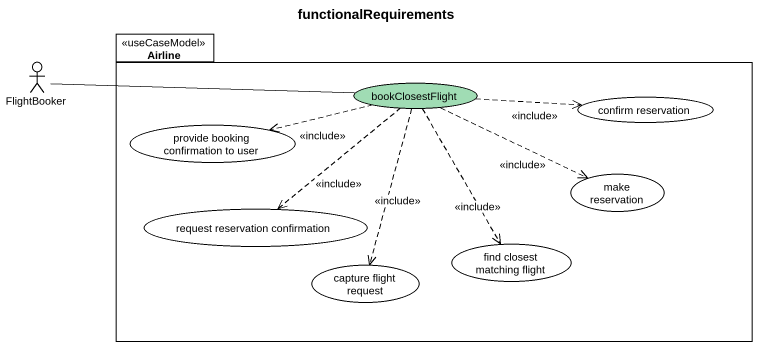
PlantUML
@startuml
title functionalRequirements
package Airline <<useCaseModel>> {
  usecase bookClosestFlight #A0DCB4
  usecase "provide booking confirmation to user" as provide_booking
  usecase "confirm reservation" as confirm_reservation
  usecase "make reservation" as make_reservation
  usecase "request reservation confirmation" as request_reservation
  usecase "capture flight request" as capture_flight_request
  usecase "find closest matching flight" as find_closest_matching_flight
}
actor FlightBooker
FlightBooker -right- bookClosestFlight
bookClosestFlight .left.> provide_booking : <<include>>
bookClosestFlight .right.> confirm_reservation : <<include>>
bookClosestFlight .right.> make_reservation : <<include>>
bookClosestFlight ..> request_reservation : <<include>>
bookClosestFlight ..> capture_flight_request : <<include>>
bookClosestFlight ..> find_closest_matching_flight : <<include>>
@enduml
